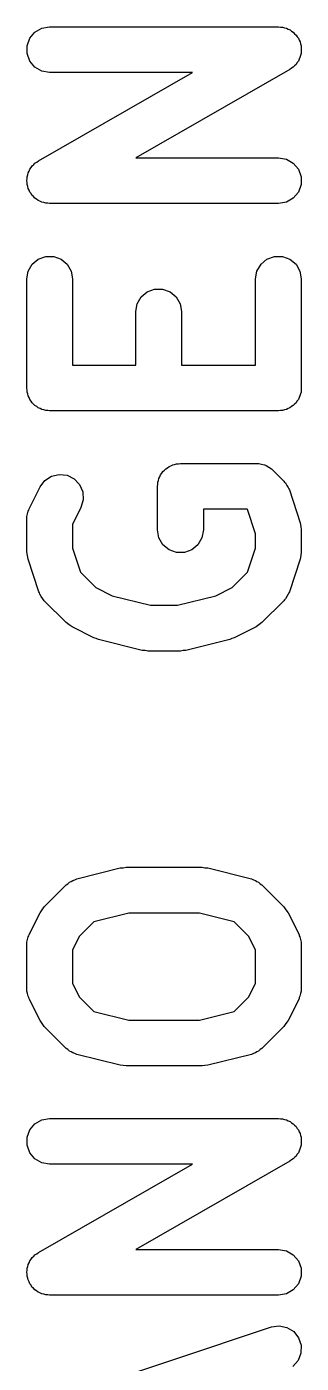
# Model space of a CAD drawing. Extents: x 127.3 to 176.4, y -111.4 to -62.2.
# Drawn here: x 127.62 to 128.82, y -100.81 to -94.98 of the extents above; entities that cross this region are included whole.
import ezdxf

# ---------------------------------------------------------------- set-up
doc = ezdxf.new("R2010")
doc.units = 0
doc.header["$MEASUREMENT"] = 0
doc.layers.add('BLACK', color=7, linetype='CONTINUOUS')

msp = doc.modelspace()

# ---------------------------------------------------------------- linework, layer by layer
at = {"layer": 'Black'}
for p, q in [((127.636, -95.0333), (127.658, -95.0067)), ((127.658, -95.0067), (127.688, -94.9894)), ((127.688, -94.9894), (127.722, -94.9833)), ((127.722, -94.9833), (128.722, -94.9833)), ((128.722, -94.9833), (128.731, -94.9849)), ((128.731, -94.9849), (128.74, -94.9849)), ((128.74, -94.9849), (128.748, -94.9879)), ((128.748, -94.9879), (128.757, -94.9894)), ((128.757, -94.9894), (128.764, -94.9938)), ((128.764, -94.9938), (128.773, -94.997)), ((128.773, -94.997), (128.779, -95.0025)), ((128.779, -95.0025), (128.787, -95.0067)), ((128.787, -95.0067), (128.792, -95.0136)), ((128.792, -95.0136), (128.799, -95.0194)), ((128.799, -95.0194), (128.804, -95.0268)), ((128.804, -95.0268), (128.809, -95.0333)), ((127.624, -95.066), (127.636, -95.0333)), ((127.624, -95.1007), (127.624, -95.066)), ((128.809, -95.0333), (128.812, -95.0418)), ((128.812, -95.0418), (128.817, -95.0495)), ((128.817, -95.0495), (128.818, -95.058)), ((128.818, -95.058), (128.821, -95.066)), ((128.821, -95.066), (128.821, -95.0749)), ((128.821, -95.0749), (128.822, -95.0838)), ((128.822, -95.0838), (128.821, -95.0922)), ((127.636, -95.1333), (127.624, -95.1007)), ((127.658, -95.1599), (127.636, -95.1333)), ((128.799, -95.148), (128.792, -95.1534)), ((128.803, -95.1402), (128.799, -95.148)), ((128.809, -95.1333), (128.803, -95.1402)), ((128.812, -95.1253), (128.809, -95.1333)), ((128.816, -95.118), (128.812, -95.1253)), ((128.818, -95.1091), (128.816, -95.118)), ((128.821, -95.1007), (128.818, -95.1091)), ((128.821, -95.0922), (128.821, -95.1007)), ((127.688, -95.1773), (127.658, -95.1599)), ((127.673, -95.5679), (128.346, -95.1833)), ((127.722, -95.1833), (127.688, -95.1773)), ((128.346, -95.1833), (127.722, -95.1833)), ((128.772, -95.1702), (128.099, -95.5548)), ((128.779, -95.1644), (128.772, -95.1702)), ((128.787, -95.1599), (128.779, -95.1644)), ((128.792, -95.1534), (128.787, -95.1599)), ((128.099, -95.5548), (128.722, -95.5548)), ((128.722, -95.5548), (128.757, -95.5608)), ((127.629, -95.6201), (127.633, -95.6128)), ((127.633, -95.6128), (127.636, -95.6048)), ((127.636, -95.6048), (127.642, -95.5979)), ((127.642, -95.5979), (127.646, -95.5901)), ((127.646, -95.5901), (127.653, -95.5847)), ((127.653, -95.5847), (127.658, -95.5782)), ((127.658, -95.5782), (127.666, -95.5737)), ((127.666, -95.5737), (127.673, -95.5679)), ((128.757, -95.5608), (128.787, -95.5782)), ((128.787, -95.5782), (128.809, -95.6048)), ((128.809, -95.6048), (128.821, -95.6374)), ((127.622, -95.6543), (127.624, -95.6459)), ((127.624, -95.6632), (127.622, -95.6543)), ((127.624, -95.6374), (127.627, -95.629)), ((127.624, -95.6459), (127.624, -95.6374)), ((127.624, -95.6721), (127.624, -95.6632)), ((127.627, -95.6801), (127.624, -95.6721)), ((127.627, -95.629), (127.629, -95.6201)), ((128.821, -95.6721), (128.809, -95.7048)), ((128.821, -95.6374), (128.821, -95.6721)), ((127.628, -95.6885), (127.627, -95.6801)), ((127.633, -95.6963), (127.628, -95.6885)), ((127.636, -95.7048), (127.633, -95.6963)), ((127.641, -95.7113), (127.636, -95.7048)), ((127.645, -95.7187), (127.641, -95.7113)), ((127.652, -95.7245), (127.645, -95.7187)), ((127.658, -95.7314), (127.652, -95.7245)), ((127.665, -95.7356), (127.658, -95.7314)), ((128.787, -95.7314), (128.757, -95.7487)), ((128.809, -95.7048), (128.787, -95.7314)), ((127.672, -95.7411), (127.665, -95.7356)), ((127.68, -95.7442), (127.672, -95.7411)), ((127.688, -95.7487), (127.68, -95.7442)), ((127.697, -95.7502), (127.688, -95.7487)), ((127.705, -95.7532), (127.697, -95.7502)), ((127.714, -95.7532), (127.705, -95.7532)), ((127.722, -95.7548), (127.714, -95.7532)), ((128.722, -95.7548), (127.722, -95.7548)), ((128.757, -95.7487), (128.722, -95.7548)), ((127.628, -96.0491), (127.646, -96.0191)), ((127.646, -96.0191), (127.672, -95.9967)), ((127.672, -95.9967), (127.705, -95.9849)), ((127.705, -95.9849), (127.74, -95.9849)), ((127.74, -95.9849), (127.772, -95.9967)), ((127.772, -95.9967), (127.799, -96.0191)), ((127.799, -96.0191), (127.816, -96.0491)), ((128.628, -96.0491), (128.646, -96.0191)), ((128.646, -96.0191), (128.672, -95.9967)), ((128.672, -95.9967), (128.705, -95.9849)), ((128.705, -95.9849), (128.74, -95.9849)), ((128.74, -95.9849), (128.772, -95.9967)), ((128.772, -95.9967), (128.799, -96.0191)), ((128.799, -96.0191), (128.816, -96.0491)), ((127.622, -96.0833), (127.628, -96.0491)), ((127.816, -96.0491), (127.822, -96.0833)), ((128.622, -96.0833), (128.628, -96.0491)), ((128.816, -96.0491), (128.822, -96.0833)), ((127.622, -96.5595), (127.622, -96.0833)), ((127.822, -96.0833), (127.822, -96.4595)), ((128.122, -96.1619), (128.149, -96.1396)), ((128.149, -96.1396), (128.181, -96.1277)), ((128.181, -96.1277), (128.216, -96.1277)), ((128.216, -96.1277), (128.249, -96.1396)), ((128.249, -96.1396), (128.275, -96.1619)), ((128.622, -96.4595), (128.622, -96.0833)), ((128.822, -96.0833), (128.822, -96.5595)), ((128.099, -96.2262), (128.105, -96.192)), ((128.105, -96.192), (128.122, -96.1619)), ((128.275, -96.1619), (128.293, -96.192)), ((128.293, -96.192), (128.299, -96.2262)), ((128.099, -96.4595), (128.099, -96.2262)), ((128.299, -96.2262), (128.299, -96.4595)), ((127.822, -96.4595), (128.099, -96.4595)), ((128.299, -96.4595), (128.622, -96.4595)), ((127.624, -96.5681), (127.622, -96.5595)), ((127.624, -96.5769), (127.624, -96.5681)), ((127.627, -96.5851), (127.624, -96.5769)), ((127.628, -96.5937), (127.627, -96.5851)), ((127.633, -96.6013), (127.628, -96.5937)), ((127.636, -96.6095), (127.633, -96.6013)), ((128.812, -96.6013), (128.809, -96.6095)), ((128.816, -96.5937), (128.812, -96.6013)), ((128.818, -96.5851), (128.816, -96.5937)), ((128.821, -96.5769), (128.818, -96.5851)), ((128.822, -96.5595), (128.821, -96.5681)), ((128.821, -96.5681), (128.821, -96.5769)), ((127.641, -96.6162), (127.636, -96.6095)), ((127.646, -96.6238), (127.641, -96.6162)), ((127.652, -96.6294), (127.646, -96.6238)), ((127.658, -96.6361), (127.652, -96.6294)), ((127.666, -96.6405), (127.658, -96.6361)), ((127.672, -96.6461), (127.666, -96.6405)), ((127.681, -96.6491), (127.672, -96.6461)), ((127.688, -96.6535), (127.681, -96.6491)), ((127.697, -96.655), (127.688, -96.6535)), ((127.705, -96.658), (127.697, -96.655)), ((127.714, -96.658), (127.705, -96.658)), ((127.722, -96.6595), (127.714, -96.658)), ((128.722, -96.6595), (127.722, -96.6595)), ((128.731, -96.658), (128.722, -96.6595)), ((128.74, -96.658), (128.731, -96.658)), ((128.748, -96.655), (128.74, -96.658)), ((128.757, -96.6535), (128.748, -96.655)), ((128.764, -96.6491), (128.757, -96.6535)), ((128.772, -96.6461), (128.764, -96.6491)), ((128.779, -96.6405), (128.772, -96.6461)), ((128.787, -96.6361), (128.779, -96.6405)), ((128.792, -96.6294), (128.787, -96.6361)), ((128.799, -96.6238), (128.792, -96.6294)), ((128.803, -96.6162), (128.799, -96.6238)), ((128.809, -96.6095), (128.803, -96.6162)), ((128.252, -96.8985), (128.26, -96.8941)), ((128.26, -96.8941), (128.268, -96.8926)), ((128.268, -96.8926), (128.276, -96.8896)), ((128.276, -96.8896), (128.285, -96.8896)), ((128.285, -96.8896), (128.294, -96.8881)), ((128.294, -96.8881), (128.627, -96.8881)), ((128.627, -96.8881), (128.631, -96.8889)), ((128.631, -96.8889), (128.636, -96.8885)), ((128.636, -96.8885), (128.648, -96.8919)), ((128.648, -96.8919), (128.661, -96.8941)), ((128.661, -96.8941), (128.665, -96.8963)), ((128.665, -96.8963), (128.669, -96.8975)), ((128.669, -96.8975), (128.68, -96.905)), ((127.701, -96.9631), (127.73, -96.944)), ((127.73, -96.944), (127.764, -96.9359)), ((127.764, -96.9359), (127.799, -96.9399)), ((127.799, -96.9399), (127.83, -96.9554)), ((127.83, -96.9554), (127.853, -96.9806)), ((128.198, -96.9625), (128.2, -96.9539)), ((128.2, -96.9539), (128.204, -96.9463)), ((128.204, -96.9463), (128.207, -96.9381)), ((128.207, -96.9381), (128.213, -96.9314)), ((128.213, -96.9314), (128.217, -96.9238)), ((128.217, -96.9238), (128.224, -96.9182)), ((128.224, -96.9182), (128.23, -96.9115)), ((128.23, -96.9115), (128.237, -96.9071)), ((128.237, -96.9071), (128.244, -96.9015)), ((128.244, -96.9015), (128.252, -96.8985)), ((128.68, -96.905), (128.691, -96.9115)), ((128.691, -96.9115), (128.694, -96.9149)), ((128.694, -96.9149), (128.698, -96.9174)), ((128.698, -96.9174), (128.745, -96.965)), ((127.633, -97.0862), (127.681, -96.991)), ((127.681, -96.991), (127.701, -96.9631)), ((127.853, -96.9806), (127.867, -97.0125)), ((127.867, -97.0125), (127.869, -97.0471)), ((128.194, -96.9881), (128.195, -96.9795)), ((128.194, -97.1786), (128.194, -96.9881)), ((128.195, -96.9707), (128.198, -96.9625)), ((128.195, -96.9795), (128.195, -96.9707)), ((128.745, -96.965), (128.749, -96.9697)), ((128.749, -96.9697), (128.753, -96.9736)), ((128.753, -96.9736), (128.759, -96.9839)), ((128.759, -96.9839), (128.765, -96.9935)), ((128.765, -96.9935), (128.767, -96.999)), ((128.767, -96.999), (128.77, -97.0041)), ((128.77, -97.0041), (128.817, -97.1469)), ((127.869, -97.0471), (127.859, -97.0804)), ((127.622, -97.131), (127.623, -97.1253)), ((127.622, -97.2738), (127.622, -97.131)), ((127.623, -97.1195), (127.626, -97.1083)), ((127.623, -97.1253), (127.623, -97.1195)), ((127.626, -97.1083), (127.628, -97.0968)), ((127.628, -97.0968), (127.631, -97.0918)), ((127.631, -97.0918), (127.633, -97.0862)), ((127.859, -97.0804), (127.822, -97.1546)), ((128.586, -97.0881), (128.394, -97.0881)), ((128.394, -97.0881), (128.394, -97.1786)), ((128.587, -97.0897), (128.586, -97.0881)), ((128.622, -97.1948), (128.587, -97.0897)), ((127.822, -97.1546), (127.822, -97.2576)), ((128.2, -97.2128), (128.194, -97.1786)), ((128.394, -97.1786), (128.388, -97.2128)), ((128.817, -97.1469), (128.82, -97.1628)), ((128.82, -97.1628), (128.822, -97.1786)), ((128.822, -97.1786), (128.822, -97.2738)), ((128.217, -97.2428), (128.2, -97.2128)), ((128.244, -97.2652), (128.217, -97.2428)), ((128.37, -97.2428), (128.344, -97.2652)), ((128.388, -97.2128), (128.37, -97.2428)), ((128.622, -97.2576), (128.622, -97.1948)), ((127.625, -97.2896), (127.622, -97.2738)), ((127.628, -97.3054), (127.625, -97.2896)), ((127.675, -97.4483), (127.628, -97.3054)), ((127.822, -97.2576), (127.857, -97.3626)), ((128.276, -97.2771), (128.244, -97.2652)), ((128.311, -97.2771), (128.276, -97.2771)), ((128.344, -97.2652), (128.311, -97.2771)), ((128.587, -97.3626), (128.622, -97.2576)), ((128.817, -97.3054), (128.77, -97.4483)), ((128.82, -97.2896), (128.817, -97.3054)), ((128.822, -97.2738), (128.82, -97.2896)), ((127.857, -97.3626), (127.924, -97.4297)), ((128.52, -97.4297), (128.587, -97.3626)), ((127.678, -97.4534), (127.675, -97.4483)), ((127.679, -97.4589), (127.678, -97.4534)), ((127.686, -97.4685), (127.679, -97.4589)), ((127.692, -97.4788), (127.686, -97.4685)), ((127.696, -97.4827), (127.692, -97.4788)), ((127.924, -97.4297), (127.995, -97.4652)), ((127.995, -97.4652), (128.163, -97.5071)), ((128.281, -97.5071), (128.449, -97.4652)), ((128.449, -97.4652), (128.52, -97.4297)), ((128.753, -97.4788), (128.749, -97.4827)), ((128.759, -97.4685), (128.753, -97.4788)), ((128.765, -97.4589), (128.759, -97.4685)), ((128.767, -97.4534), (128.765, -97.4589)), ((128.77, -97.4483), (128.767, -97.4534)), ((127.699, -97.4874), (127.696, -97.4827)), ((127.795, -97.5826), (127.699, -97.4874)), ((128.163, -97.5071), (128.281, -97.5071)), ((128.745, -97.4874), (128.65, -97.5826)), ((128.749, -97.4827), (128.745, -97.4874)), ((127.808, -97.5918), (127.795, -97.5826)), ((127.821, -97.6013), (127.808, -97.5918)), ((128.637, -97.5918), (128.624, -97.6013)), ((128.65, -97.5826), (128.637, -97.5918)), ((127.916, -97.649), (127.821, -97.6013)), ((127.926, -97.6521), (127.916, -97.649)), ((127.936, -97.6565), (127.926, -97.6521)), ((128.519, -97.6521), (128.509, -97.6565)), ((128.529, -97.649), (128.519, -97.6521)), ((128.624, -97.6013), (128.529, -97.649)), ((128.127, -97.7042), (127.936, -97.6565)), ((128.139, -97.705), (128.127, -97.7042)), ((128.151, -97.7071), (128.139, -97.705)), ((128.294, -97.7071), (128.151, -97.7071)), ((128.306, -97.705), (128.294, -97.7071)), ((128.318, -97.7042), (128.306, -97.705)), ((128.509, -97.6565), (128.318, -97.7042)), ((127.823, -98.707), (127.832, -98.7045)), ((127.832, -98.7045), (127.841, -98.7006)), ((127.841, -98.7006), (128.031, -98.653)), ((128.031, -98.653), (128.044, -98.6521)), ((128.044, -98.6521), (128.056, -98.65)), ((128.056, -98.65), (128.389, -98.65)), ((128.389, -98.65), (128.401, -98.6521)), ((128.401, -98.6521), (128.413, -98.653)), ((128.413, -98.653), (128.604, -98.7006)), ((128.604, -98.7006), (128.613, -98.7045)), ((128.613, -98.7045), (128.622, -98.707)), ((127.699, -98.8221), (127.795, -98.7269)), ((127.795, -98.7269), (127.802, -98.7214)), ((127.802, -98.7214), (127.809, -98.7148)), ((127.809, -98.7148), (127.816, -98.7115)), ((127.816, -98.7115), (127.823, -98.707)), ((128.622, -98.707), (128.628, -98.7115)), ((128.628, -98.7115), (128.635, -98.7148)), ((128.635, -98.7148), (128.642, -98.7214)), ((128.642, -98.7214), (128.65, -98.7269)), ((128.65, -98.7269), (128.745, -98.8221)), ((127.633, -98.9434), (127.681, -98.8481)), ((127.681, -98.8481), (127.69, -98.8353)), ((127.69, -98.8353), (127.699, -98.8221)), ((128.068, -98.85), (127.916, -98.8879)), ((128.377, -98.85), (128.068, -98.85)), ((128.528, -98.8879), (128.377, -98.85)), ((128.745, -98.8221), (128.755, -98.8353)), ((128.755, -98.8353), (128.764, -98.8481)), ((128.764, -98.8481), (128.812, -98.9434)), ((127.916, -98.8879), (127.852, -98.9521)), ((128.593, -98.9521), (128.528, -98.8879)), ((127.622, -98.9881), (127.623, -98.9824)), ((127.622, -99.1786), (127.622, -98.9881)), ((127.623, -98.9767), (127.626, -98.9654)), ((127.623, -98.9824), (127.623, -98.9767)), ((127.626, -98.9654), (127.628, -98.9539)), ((127.628, -98.9539), (127.631, -98.9489)), ((127.631, -98.9489), (127.633, -98.9434)), ((127.852, -98.9521), (127.822, -99.0117)), ((128.622, -99.0117), (128.593, -98.9521)), ((128.812, -98.9434), (128.813, -98.9489)), ((128.813, -98.9489), (128.816, -98.9539)), ((128.816, -98.9539), (128.818, -98.9654)), ((128.818, -98.9654), (128.822, -98.9767)), ((128.822, -98.9767), (128.821, -98.9824)), ((128.821, -98.9824), (128.822, -98.9881)), ((128.822, -98.9881), (128.822, -99.1786)), ((127.822, -99.0117), (127.822, -99.155)), ((128.622, -99.155), (128.622, -99.0117)), ((127.822, -99.155), (127.852, -99.2146)), ((128.593, -99.2146), (128.622, -99.155)), ((127.623, -99.1843), (127.622, -99.1786)), ((127.623, -99.19), (127.623, -99.1843)), ((127.626, -99.2012), (127.623, -99.19)), ((127.628, -99.2128), (127.626, -99.2012)), ((127.631, -99.2178), (127.628, -99.2128)), ((127.633, -99.2233), (127.631, -99.2178)), ((127.681, -99.3185), (127.633, -99.2233)), ((127.852, -99.2146), (127.916, -99.2788)), ((128.528, -99.2788), (128.593, -99.2146)), ((128.812, -99.2233), (128.764, -99.3185)), ((128.813, -99.2178), (128.812, -99.2233)), ((128.816, -99.2128), (128.813, -99.2178)), ((128.818, -99.2012), (128.816, -99.2128)), ((128.822, -99.19), (128.818, -99.2012)), ((128.822, -99.1786), (128.821, -99.1843)), ((128.821, -99.1843), (128.822, -99.19)), ((127.916, -99.2788), (128.068, -99.3167)), ((128.377, -99.3167), (128.528, -99.2788)), ((127.69, -99.3314), (127.681, -99.3185)), ((127.699, -99.3445), (127.69, -99.3314)), ((127.795, -99.4398), (127.699, -99.3445)), ((128.068, -99.3167), (128.377, -99.3167)), ((128.745, -99.3445), (128.65, -99.4398)), ((128.755, -99.3314), (128.745, -99.3445)), ((128.764, -99.3185), (128.755, -99.3314)), ((127.802, -99.4453), (127.795, -99.4398)), ((127.809, -99.4519), (127.802, -99.4453)), ((127.816, -99.4551), (127.809, -99.4519)), ((127.823, -99.4597), (127.816, -99.4551)), ((127.832, -99.4622), (127.823, -99.4597)), ((127.841, -99.4661), (127.832, -99.4622)), ((128.613, -99.4622), (128.604, -99.4661)), ((128.622, -99.4597), (128.613, -99.4622)), ((128.628, -99.4551), (128.622, -99.4597)), ((128.635, -99.4519), (128.628, -99.4551)), ((128.642, -99.4453), (128.635, -99.4519)), ((128.65, -99.4398), (128.642, -99.4453)), ((128.031, -99.5137), (127.841, -99.4661)), ((128.044, -99.5145), (128.031, -99.5137)), ((128.056, -99.5167), (128.044, -99.5145)), ((128.389, -99.5167), (128.056, -99.5167)), ((128.401, -99.5145), (128.389, -99.5167)), ((128.413, -99.5137), (128.401, -99.5145)), ((128.604, -99.4661), (128.413, -99.5137)), ((127.658, -99.7686), (127.688, -99.7513)), ((127.688, -99.7513), (127.722, -99.7452)), ((127.722, -99.7452), (128.722, -99.7452)), ((128.722, -99.7452), (128.731, -99.7468)), ((128.731, -99.7468), (128.74, -99.7468)), ((128.74, -99.7468), (128.748, -99.7498)), ((128.748, -99.7498), (128.757, -99.7513)), ((128.757, -99.7513), (128.764, -99.7558)), ((127.624, -99.8279), (127.636, -99.7952)), ((127.636, -99.7952), (127.658, -99.7686)), ((128.764, -99.7558), (128.773, -99.7589)), ((128.773, -99.7589), (128.779, -99.7644)), ((128.779, -99.7644), (128.787, -99.7686)), ((128.787, -99.7686), (128.792, -99.7755)), ((128.792, -99.7755), (128.799, -99.7813)), ((128.799, -99.7813), (128.804, -99.7887)), ((128.804, -99.7887), (128.809, -99.7952)), ((128.809, -99.7952), (128.812, -99.8037)), ((128.812, -99.8037), (128.817, -99.8115)), ((128.817, -99.8115), (128.818, -99.8199)), ((127.624, -99.8626), (127.624, -99.8279)), ((127.636, -99.8952), (127.624, -99.8626)), ((128.818, -99.871), (128.816, -99.8799)), ((128.818, -99.8199), (128.821, -99.8279)), ((128.821, -99.8626), (128.818, -99.871)), ((128.821, -99.8279), (128.821, -99.8368)), ((128.821, -99.8368), (128.822, -99.8457)), ((128.822, -99.8457), (128.821, -99.8541)), ((128.821, -99.8541), (128.821, -99.8626)), ((127.658, -99.9218), (127.636, -99.8952)), ((127.688, -99.9392), (127.658, -99.9218)), ((128.779, -99.9263), (128.772, -99.9321)), ((128.787, -99.9218), (128.779, -99.9263)), ((128.792, -99.9153), (128.787, -99.9218)), ((128.799, -99.9099), (128.792, -99.9153)), ((128.803, -99.9021), (128.799, -99.9099)), ((128.809, -99.8952), (128.803, -99.9021)), ((128.812, -99.8872), (128.809, -99.8952)), ((128.816, -99.8799), (128.812, -99.8872)), ((127.673, -100.33), (128.346, -99.9452)), ((127.722, -99.9452), (127.688, -99.9392)), ((128.346, -99.9452), (127.722, -99.9452)), ((128.772, -99.9321), (128.099, -100.317)), ((127.658, -100.34), (127.666, -100.336)), ((127.666, -100.336), (127.673, -100.33)), ((128.099, -100.317), (128.722, -100.317)), ((128.722, -100.317), (128.757, -100.323)), ((128.757, -100.323), (128.787, -100.34)), ((127.624, -100.399), (127.627, -100.391)), ((127.627, -100.391), (127.629, -100.382)), ((127.629, -100.382), (127.633, -100.375)), ((127.633, -100.375), (127.636, -100.367)), ((127.636, -100.367), (127.642, -100.36)), ((127.642, -100.36), (127.646, -100.352)), ((127.646, -100.352), (127.653, -100.347)), ((127.653, -100.347), (127.658, -100.34)), ((128.787, -100.34), (128.809, -100.367)), ((128.809, -100.367), (128.821, -100.399)), ((127.622, -100.416), (127.624, -100.408)), ((127.624, -100.425), (127.622, -100.416)), ((127.624, -100.408), (127.624, -100.399)), ((127.624, -100.434), (127.624, -100.425)), ((127.627, -100.442), (127.624, -100.434)), ((127.628, -100.45), (127.627, -100.442)), ((127.633, -100.458), (127.628, -100.45)), ((128.821, -100.434), (128.809, -100.467)), ((128.821, -100.399), (128.821, -100.434)), ((127.636, -100.467), (127.633, -100.458)), ((127.641, -100.473), (127.636, -100.467)), ((127.645, -100.481), (127.641, -100.473)), ((127.652, -100.486), (127.645, -100.481)), ((127.658, -100.493), (127.652, -100.486)), ((127.665, -100.498), (127.658, -100.493)), ((127.672, -100.503), (127.665, -100.498)), ((127.68, -100.506), (127.672, -100.503)), ((127.688, -100.511), (127.68, -100.506)), ((127.697, -100.512), (127.688, -100.511)), ((127.705, -100.515), (127.697, -100.512)), ((128.757, -100.511), (128.722, -100.517)), ((128.787, -100.493), (128.757, -100.511)), ((128.809, -100.467), (128.787, -100.493)), ((127.714, -100.515), (127.705, -100.515)), ((127.722, -100.517), (127.714, -100.515)), ((128.722, -100.517), (127.722, -100.517)), ((127.691, -100.988), (128.691, -100.655)), ((128.691, -100.655), (128.725, -100.65)), ((128.725, -100.65), (128.759, -100.657)), ((128.759, -100.657), (128.789, -100.675)), ((128.789, -100.675), (128.81, -100.702)), ((128.81, -100.702), (128.821, -100.735)), ((128.821, -100.735), (128.82, -100.77)), ((128.808, -100.802), (128.785, -100.828)), ((128.82, -100.77), (128.808, -100.802))]:
    msp.add_line(p, q, dxfattribs=at)

doc.saveas('drawing.dxf')
